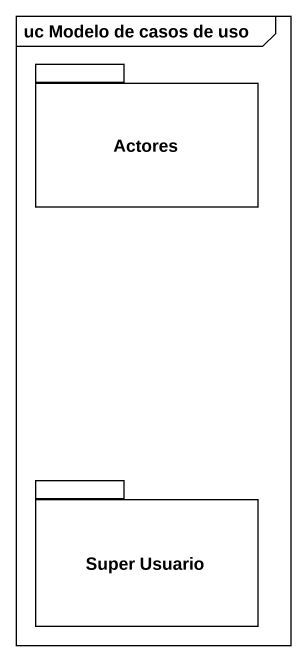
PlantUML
@startuml
mainframe uc Modelo de casos de uso
package Actores {
}
package "Super Usuario" as Super_Usuario {
}
@enduml
